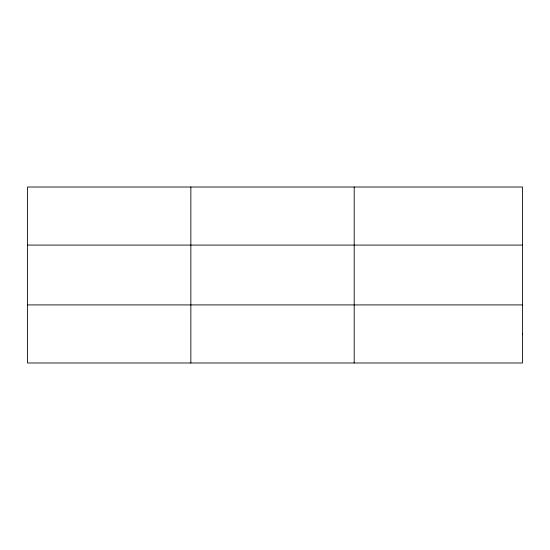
<?xml version="1.0" encoding="UTF-8"?>
<svg xmlns="http://www.w3.org/2000/svg" width="550" height="550" viewBox="0 0 550 550"><rect width="100%" height="100%" fill="white"/><g stroke="black" fill="none" stroke-linecap="round" stroke-linejoin="round"><path stroke-width="0.82" d="M190.85 362.986L190.85 187.014M354.2 362.986L354.2 187.014M27.5 245.087L522.5 245.087M27.5 304.913L522.5 304.913M522.5 333.953L522.5 362.986L27.5 362.986L27.5 187.014L522.5 187.014L522.5 333.953"/></g></svg>
